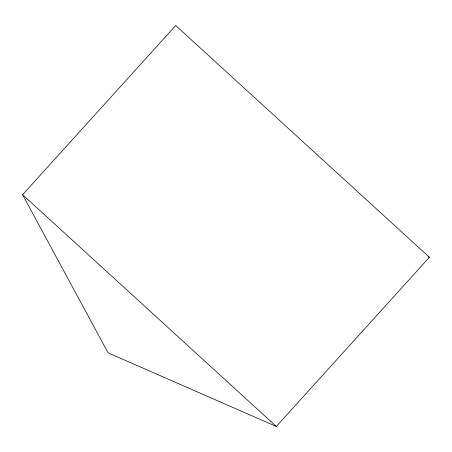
<?xml version="1.0" encoding="UTF-8"?>
<svg xmlns="http://www.w3.org/2000/svg" width="452" height="452" viewBox="0 0 452 452"><rect width="100%" height="100%" fill="white"/><g stroke="black" fill="none" stroke-linecap="round" stroke-linejoin="round"><path stroke-width="0.68" d="M22.6 194.727L175.692 25.532L429.4 257.273L276.308 426.468L108.079 352.82L22.6 194.727L276.308 426.468M428.112 256.708L429.4 257.273"/></g></svg>
